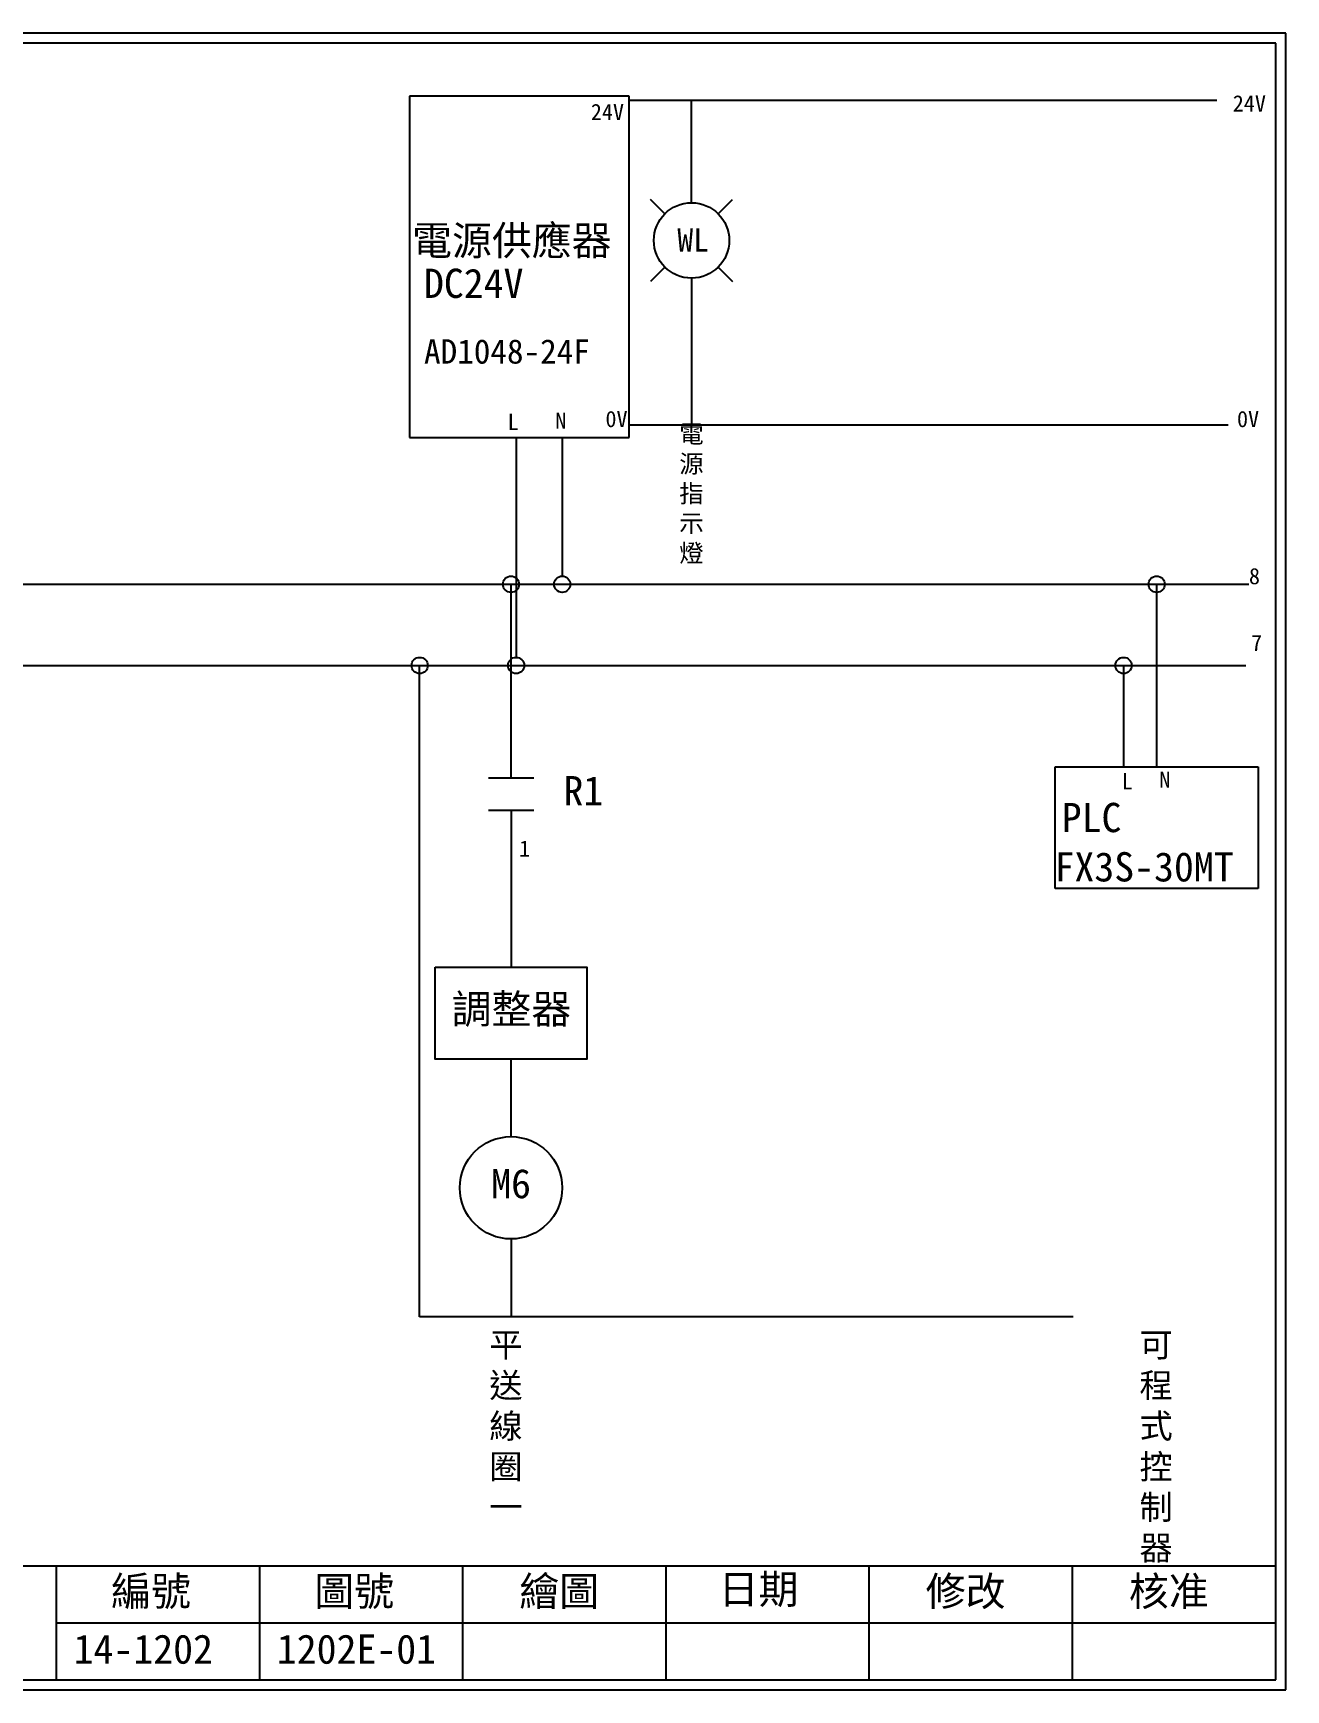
# Model space of a CAD drawing. Extents: x 10 to 297, y 3 to 207.
# Drawn here: x 142.9 to 297, y 3 to 207 of the extents above; entities that cross this region are included whole.
import ezdxf
from ezdxf.enums import TextEntityAlignment as Align

# ---------------------------------------------------------------- set-up
doc = ezdxf.new("R2010")
doc.units = 0
doc.layers.get('0').update_dxf_attribs({"linetype": 'CONTINUOUS'})
doc.layers.add('圖框層', color=7, linetype='CONTINUOUS')
doc.layers.add('標尺寸層', color=3, linetype='CONTINUOUS')
doc.styles.add('CNS', font='romanc.shx', dxfattribs={"bigfont": 'chineset.shx'})
doc.styles.add('STSL', font='KAIU.TTF')

msp = doc.modelspace()

# ---------------------------------------------------------------- linework, layer by layer
for p, q in [((216.19, 199.2), (189.19, 199.2)), ((189.19, 199.2), (189.19, 157.2)), ((216.19, 157.2), (216.19, 199.2)), ((288.5, 198.67), (216.19, 198.67)), ((223.88, 189.99), (223.88, 198.67)), ((223.88, 186.09), (223.88, 189.99)), ((220.6, 184.73), (218.83, 186.5)), ((227.16, 184.73), (228.93, 186.5)), ((220.6, 178.17), (218.83, 176.4)), ((227.16, 178.17), (228.93, 176.4)), ((223.88, 176.81), (223.88, 172.86)), ((223.88, 172.86), (223.88, 158.72)), ((189.19, 157.2), (212.19, 157.2)), ((202.3, 157.2), (202.3, 130.12)), ((207.97, 157.2), (207.97, 140.12)), ((212.19, 157.2), (216.19, 157.2)), ((289.9, 158.72), (216.19, 158.72)), ((81.04, 139.12), (292.46, 139.12)), ((201.67, 115.27), (201.67, 139.12)), ((281.11, 116.64), (281.11, 139.12)), ((81.04, 129.12), (292.09, 129.12)), ((268.61, 116.64), (293.61, 116.64)), ((268.61, 101.64), (268.61, 116.64)), ((293.61, 116.64), (293.61, 101.64)), ((201.67, 111.3), (201.67, 91.96)), ((293.61, 101.64), (268.61, 101.64)), ((201.67, 71.11), (201.67, 80.64)), ((201.67, 58.51), (201.67, 48.91))]:
    msp.add_line(p, q)
msp.add_lwpolyline([(192.35, 91.96), (211, 91.96), (211, 80.64), (192.35, 80.64)], close=True)
for centre, radius in [((223.88, 181.45), 4.64), ((207.97, 139.12), 1), ((202.3, 129.12), 1), ((201.67, 64.81), 6.3)]:
    msp.add_circle(centre, radius)
at = {"layer": '圖框層', "color": 7}
for p, q in [((297, 206.97), (10, 206.97)), ((297, 3), (297, 206.97)), ((295.75, 205.72), (11.25, 205.72)), ((295.75, 4.25), (295.75, 205.72)), ((11.25, 18.25), (295.75, 18.25)), ((145.75, 4.25), (145.75, 18.25)), ((170.75, 4.25), (170.75, 18.25)), ((195.75, 4.25), (195.75, 18.25)), ((220.75, 4.25), (220.75, 18.25)), ((245.75, 4.25), (245.75, 18.25)), ((270.75, 4.25), (270.75, 18.25)), ((145.75, 11.25), (295.75, 11.25)), ((11.25, 4.25), (295.75, 4.25)), ((10, 3), (297, 3))]:
    msp.add_line(p, q, dxfattribs=at)
at = {"layer": '標尺寸層', "color": 7}
for p, q in [((190.43, 48.91), (190.43, 129.12)), ((277.03, 129.15), (277.03, 116.64)), ((198.89, 115.27), (204.46, 115.27)), ((198.89, 111.3), (204.46, 111.3)), ((270.85, 48.91), (190.43, 48.91))]:
    msp.add_line(p, q, dxfattribs=at)
for centre in [(201.67, 139.12), (281.11, 139.12), (190.43, 129.12), (277.03, 129.12)]:
    msp.add_circle(centre, 1, dxfattribs=at)

# ---------------------------------------------------------------- texts
at = {"color": 7}
msp.add_text('WL', height=2.856, dxfattribs=at).set_placement((224.08, 181.5), align=Align.MIDDLE_CENTER)
at = {"layer": '圖框層', "color": 4, "style": 'STSL'}
for s, height, p in [('24V', 2, (211.49, 196.26)), ('24V', 2, (290.47, 197.32)), ('電源供應器', 3.6, (189.5, 179.63)), ('DC24V', 3.6, (190.96, 174.37)), ('AD1048-24F', 3, (190.97, 166.28)), ('L', 2, (201.25, 158.11)), ('N', 2, (207.12, 158.26)), ('0V', 2, (213.29, 158.46)), ('0V', 2, (290.99, 158.46)), ('8', 2, (292.46, 139.12)), ('7', 2, (292.73, 130.9)), ('R1', 3.6, (208.12, 111.9)), ('L', 2, (276.8, 113.88)), ('N', 2, (281.44, 114.06)), ('PLC', 3.6, (269.42, 108.6)), ('1', 2, (202.66, 105.57)), ('FX3S-30MT', 3.6, (268.54, 102.53)), ('調整器', 3.6, (194.36, 85.02)), ('M6', 3.6, (199.23, 63.53)), ('編號', 3.6, (152.47, 13.34)), ('圖號', 3.6, (177.47, 13.34)), ('繪圖', 3.6, (202.69, 13.34)), ('日期', 3.6, (227.22, 13.59)), ('修改', 3.6, (252.69, 13.34)), ('核准', 3.6, (277.69, 13.34)), ('14-1202', 3.6, (147.86, 6.22)), ('1202E-01', 3.6, (172.86, 6.22))]:
    msp.add_text(s, height=height, dxfattribs=at).set_placement(p)
at = {"layer": '標尺寸層', "color": 7, "attachment_point": 1, "style": 'CNS'}
for s, insert, char_height, width in [('{\\fDFKai-SB|b0|i0|c136|p65;電\\P源指示燈}', (222.37, 158.72), 2.2, 3.458), ('{\\fDFKai-SB|b0|i0|c136|p65;平送線圈一}', (199, 46.99), 3, 5.4243), ('{\\fDFKai-SB|b0|i0|c136|p65;可程式控制器}', (278.99, 46.99), 3, 5.4243)]:
    msp.add_mtext(s, dxfattribs=dict(at, insert=insert, char_height=char_height, width=width))

doc.saveas('drawing.dxf')
